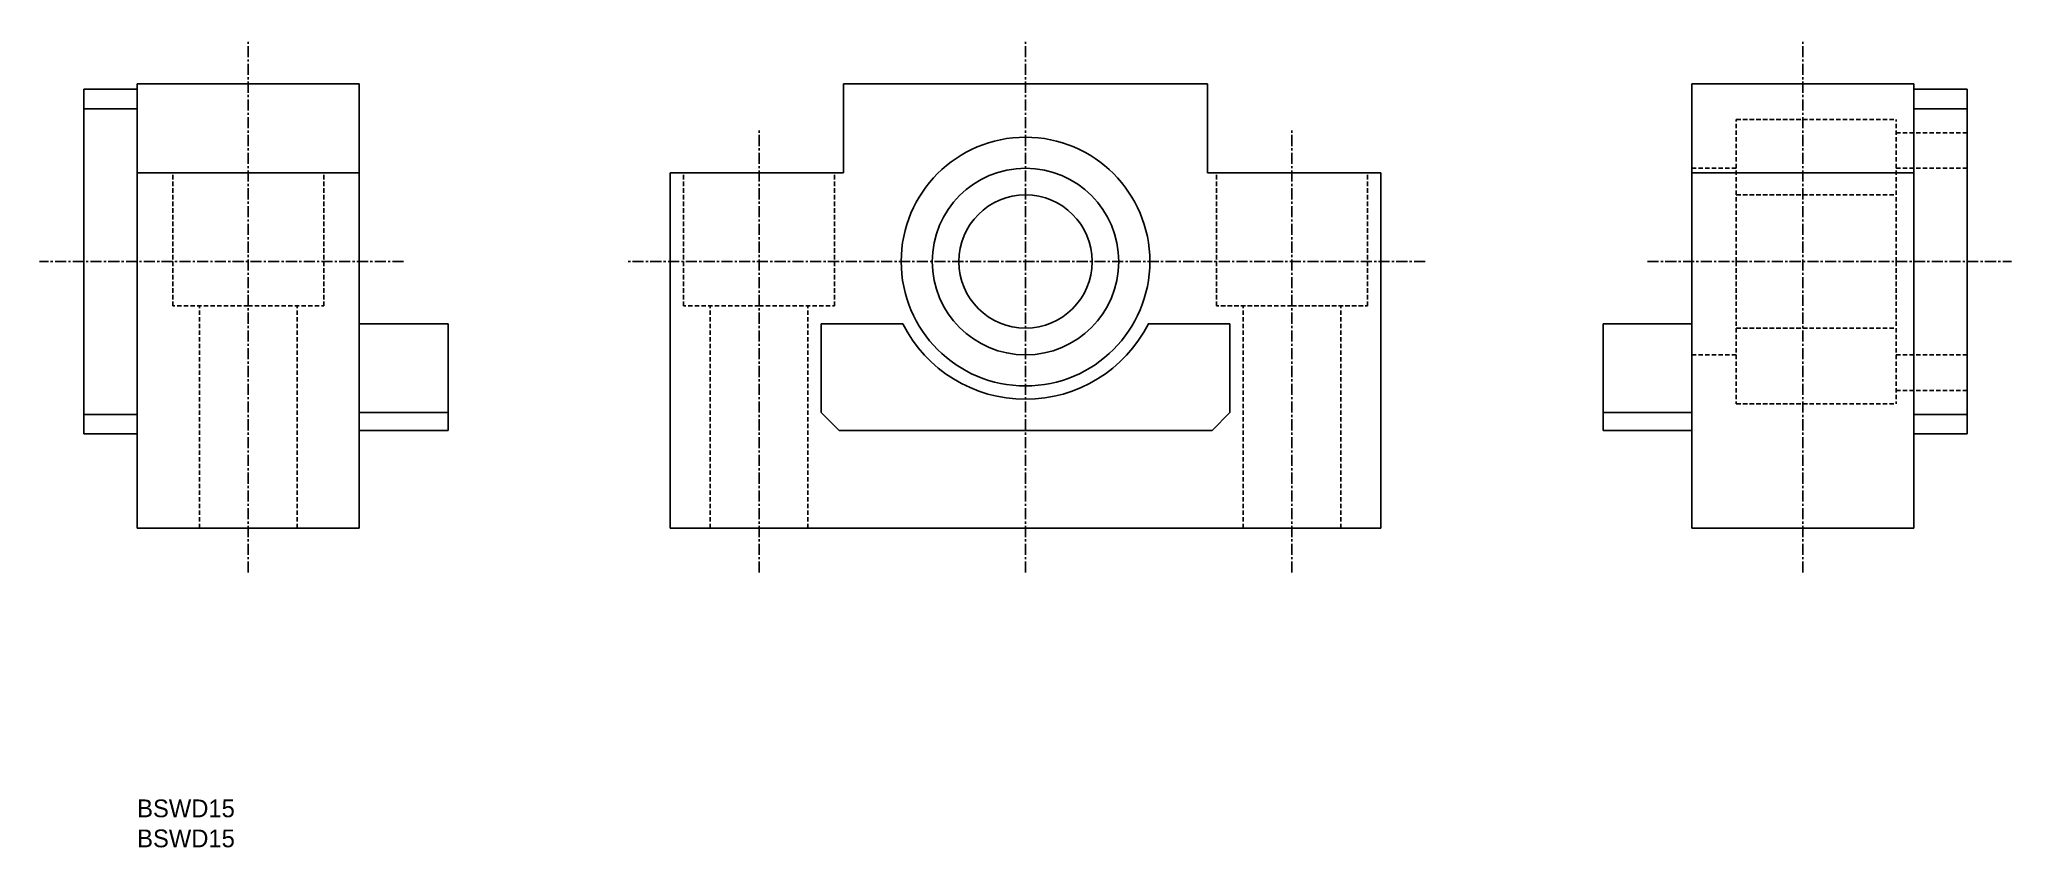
# Model space of a CAD drawing. Extents: x -4 to 218, y 67 to 158.
import ezdxf

# ---------------------------------------------------------------- set-up
doc = ezdxf.new("R2010")
doc.units = 0
doc.linetypes.add('CENTER', pattern=[2, 1.25, -0.25, 0.25, -0.25])
doc.linetypes.add('DASHED', pattern=[0.75, 0.5, -0.25])
doc.layers.get('0').update_dxf_attribs({"linetype": 'CONTINUOUS'})
doc.layers.add('CENTER', color=1, linetype='CENTER')

msp = doc.modelspace()

# ---------------------------------------------------------------- linework, layer by layer
at = {"color": 7, "linetype": 'CONTINUOUS'}
for p, q in [((1.02, 113.48), (1.02, 152.28)), ((1.02, 152.28), (7.02, 152.28)), ((7.02, 152.88), (32.02, 152.88)), ((7.02, 152.28), (7.02, 152.88)), ((7.02, 102.88), (7.02, 152.28)), ((32.02, 152.88), (32.02, 102.88)), ((86.55, 142.88), (86.55, 152.88)), ((127.55, 152.88), (86.55, 152.88)), ((127.55, 142.88), (127.55, 152.88)), ((207.08, 152.88), (182.08, 152.88)), ((182.08, 152.88), (182.08, 102.88)), ((207.08, 152.28), (207.08, 152.88)), ((207.08, 102.88), (207.08, 152.28)), ((213.08, 152.28), (207.08, 152.28)), ((213.08, 113.48), (213.08, 152.28)), ((1.02, 150.08), (7.02, 150.08)), ((213.08, 150.08), (207.08, 150.08)), ((7.02, 142.88), (32.02, 142.88)), ((67.05, 142.88), (86.55, 142.88)), ((67.05, 142.88), (67.05, 102.88)), ((147.05, 142.88), (127.55, 142.88)), ((147.05, 142.88), (147.05, 102.88)), ((207.08, 142.88), (182.08, 142.88)), ((42.02, 125.88), (32.02, 125.88)), ((32.02, 113.88), (32.02, 125.88)), ((42.02, 113.88), (42.02, 125.88)), ((84.05, 125.88), (84.05, 115.88)), ((84.05, 125.88), (93.22, 125.88)), ((120.87, 125.88), (130.05, 125.88)), ((130.05, 125.88), (130.05, 115.88)), ((172.08, 113.88), (172.08, 125.88)), ((182.08, 125.88), (172.08, 125.88)), ((182.08, 113.88), (182.08, 125.88)), ((1.02, 115.68), (7.02, 115.68)), ((42.02, 115.88), (32.02, 115.88)), ((84.05, 115.88), (86.05, 113.88)), ((130.05, 115.88), (128.05, 113.88)), ((182.08, 115.88), (172.08, 115.88)), ((213.08, 115.68), (207.08, 115.68)), ((1.02, 113.48), (7.02, 113.48)), ((42.02, 113.88), (32.02, 113.88)), ((86.05, 113.88), (128.05, 113.88)), ((182.08, 113.88), (172.08, 113.88)), ((213.08, 113.48), (207.08, 113.48)), ((32.02, 102.88), (7.02, 102.88)), ((67.05, 102.88), (147.05, 102.88)), ((182.08, 102.88), (207.08, 102.88))]:
    msp.add_line(p, q, dxfattribs=at)
at = {"color": 3, "linetype": 'DASHED'}
for p, q in [((187.08, 148.88), (205.08, 148.88)), ((187.08, 132.88), (187.08, 148.88)), ((205.08, 132.88), (205.08, 148.88)), ((213.08, 147.38), (205.08, 147.38)), ((11.02, 127.88), (11.02, 142.88)), ((28.02, 127.88), (28.02, 142.88)), ((68.55, 127.88), (68.55, 142.88)), ((85.55, 127.88), (85.55, 142.88)), ((128.55, 127.88), (128.55, 142.88)), ((145.55, 127.88), (145.55, 142.88)), ((182.08, 143.38), (187.08, 143.38)), ((205.08, 143.38), (213.08, 143.38)), ((187.08, 140.38), (205.08, 140.38)), ((187.08, 132.88), (187.08, 116.88)), ((205.08, 132.88), (205.08, 116.88)), ((19.52, 127.88), (11.02, 127.88)), ((14.02, 102.88), (14.02, 127.88)), ((19.52, 127.88), (28.02, 127.88)), ((25.02, 102.88), (25.02, 127.88)), ((77.05, 127.88), (68.55, 127.88)), ((71.55, 102.88), (71.55, 127.88)), ((77.05, 127.88), (85.55, 127.88)), ((82.55, 102.88), (82.55, 127.88)), ((137.05, 127.88), (128.55, 127.88)), ((131.55, 102.88), (131.55, 127.88)), ((137.05, 127.88), (145.55, 127.88)), ((142.55, 102.88), (142.55, 127.88)), ((187.08, 125.38), (205.08, 125.38)), ((182.08, 122.38), (187.08, 122.38)), ((205.08, 122.38), (213.08, 122.38)), ((213.08, 118.38), (205.08, 118.38)), ((187.08, 116.88), (205.08, 116.88))]:
    msp.add_line(p, q, dxfattribs=at)
at = {"color": 7, "linetype": 'CONTINUOUS'}
for radius in [14, 10.5, 7.5]:
    msp.add_circle((107.05, 132.88), radius, dxfattribs=at)
msp.add_arc((107.05, 132.88), 15.5, 206.8472, 333.1528, dxfattribs=at)
at = {"layer": 'CENTER', "color": 1, "linetype": 'CENTER'}
for p, q in [((19.52, 97.88), (19.52, 157.88)), ((107.05, 97.88), (107.05, 157.88)), ((194.58, 97.88), (194.58, 157.88)), ((77.05, 97.88), (77.05, 147.88)), ((137.05, 97.88), (137.05, 147.88)), ((37.02, 132.88), (-3.98, 132.88)), ((152.05, 132.88), (62.05, 132.88)), ((177.08, 132.88), (218.08, 132.88))]:
    msp.add_line(p, q, dxfattribs=at)

# ---------------------------------------------------------------- texts
at = {"color": 7, "linetype": 'CONTINUOUS'}
for p in [(7.02, 70.34), (7.02, 66.96)]:
    msp.add_text('BSWD15', height=2, dxfattribs=at).set_placement(p)

doc.saveas('drawing.dxf')
